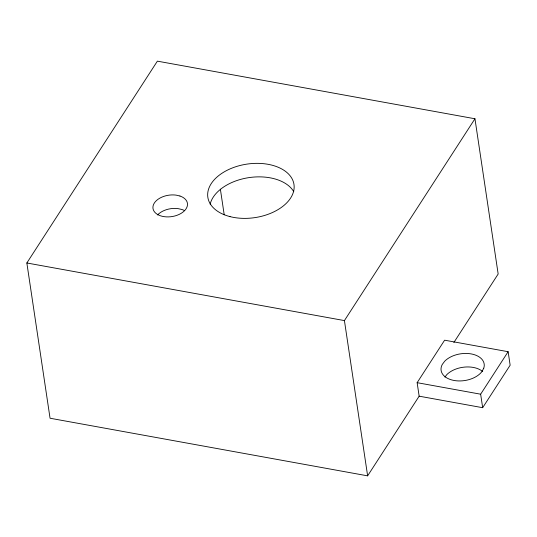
<?xml version="1.0" encoding="UTF-8"?>
<svg xmlns="http://www.w3.org/2000/svg" width="537" height="537" viewBox="0 0 537 537"><rect width="100%" height="100%" fill="white"/><g stroke="black" fill="none" stroke-linecap="round" stroke-linejoin="round"><path stroke-width="0.81" d="M419.155 396.178L482.669 407.697L510.15 365.207L508.13 351.708L444.616 340.19L417.135 382.68L419.155 396.178L367.63 475.849L50.055 418.236L26.85 262.982L157.381 61.151L474.956 118.764L498.161 274.018L453.866 342.505M367.63 475.849L344.425 320.589L474.956 118.764M482.669 407.697L480.649 394.198L508.13 351.708M444.925 377.115L446.764 374.672A21.775 13.526 -8.5 0 1 482.696 371.544M26.85 262.982L344.425 320.589M417.135 382.68L480.649 394.198M220.378 189.192L224.204 214.766M210.162 204.161A43.544 27.051 -8.5 0 1 248.973 177.613A43.544 27.051 -8.5 0 1 293.779 191.722M157.563 214.961A17.419 10.821 -8.5 0 1 178.089 208.625L181.956 209.511A17.419 10.821 -8.5 0 1 184.621 210.672M483.743 368.241L481.904 371.617A21.775 13.526 -8.5 0 1 454.047 380.471A21.775 13.526 -8.5 0 1 442.287 364.435L444.75 361.166A21.775 13.526 -8.5 0 1 471.224 353.917A21.775 13.526 -8.5 0 1 483.743 368.241M179.935 196.012L176.076 195.126A17.419 10.821 -8.5 0 0 152.991 208.497A17.419 10.821 -8.5 0 0 179.022 214.478A17.419 10.821 -8.5 0 0 179.935 196.012M230.031 216.619A43.544 27.051 -8.5 0 0 294.148 186.386A43.544 27.051 -8.5 0 0 228.527 169.598A43.544 27.051 -8.5 0 0 230.031 216.619"/></g></svg>
